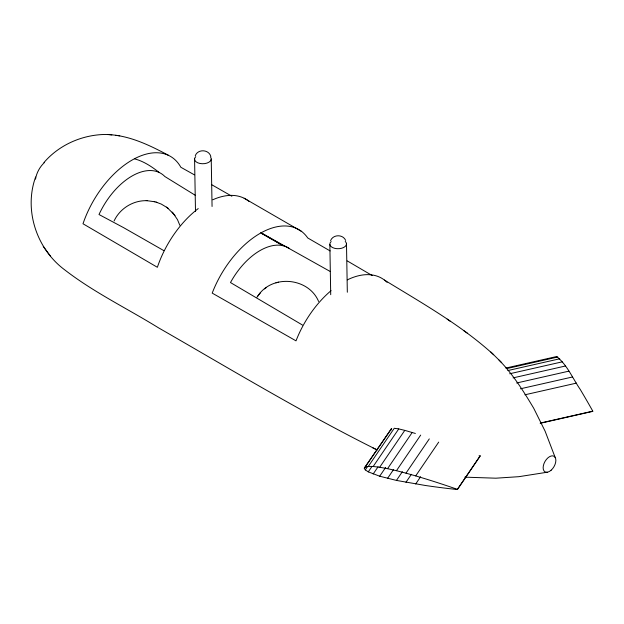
<?xml version="1.0" encoding="UTF-8"?>
<svg xmlns="http://www.w3.org/2000/svg" width="624" height="624" viewBox="0 0 624 624"><rect width="100%" height="100%" fill="white"/><g stroke="black" fill="none" stroke-linecap="round" stroke-linejoin="round"><path stroke-width="0.94" d="M35.623 176.998C23.681 210.038 36.574 248.836 64.498 269.693C93.709 292.336 127.288 308.513 158.613 327.896C230.989 369.424 302.5 412.729 377.231 449.959M556.226 357.404L556.624 356.546C567.185 364.814 572.637 378.378 580.164 389.314A750.68 224.125 77.2 0 1 589.306 404.984L592.8 411.161L540.267 423.072M195.257 155.766C197.792 148.754 209.001 149.308 210.842 156.538M114.091 220.974C119.707 208.751 132.756 200.491 146.203 200.678M330.572 240.622C333.052 234.25 343.06 234.125 345.68 240.443M256.955 297.227L259.74 293.522M480.23 455.972L457.384 489.551L448.492 488.553A750.68 570.484 34.2 0 1 425.209 485.456L396.443 480.418L379.681 476.213L368.3 471.861L365.297 469.903L364.283 468.218L391.7 428.446M364.283 468.218L391.529 428.462M365.297 469.903L367.481 466.69M365.305 467.002L368.308 466.409L394.274 428.259L395.109 428.392M368.3 471.861L372.091 466.3M368.308 466.409L373.175 466.487L398.744 428.914L404.516 430.295M373.168 474.006L378.066 466.814M373.175 466.487L379.688 467.251L404.797 430.357L415.373 433.462M379.681 476.213L385.679 467.392M379.688 467.251L387.566 468.679L412.207 432.463M387.551 478.374L393.572 469.521M387.566 468.679L396.458 470.691L420.677 435.092M396.443 480.418L402.363 471.713M396.458 470.691L405.974 473.156L429.296 438.89M405.959 482.29L411.38 474.318M405.974 473.156L415.701 475.909L438.711 442.104M415.693 483.974L420.623 476.728M480.23 455.762L457.384 489.341L448.492 486.283A750.68 570.484 34.2 0 0 425.225 478.772L415.701 475.909M257.681 296.135L258.297 295.324M258.476 295.082C273.047 274.178 308.771 277.859 318.622 301.47M259.912 293.327L260.559 292.578M43.961 162.544C58.57 145.47 80.714 135.416 103.054 134.519C126.547 133.988 148.301 144.534 168.527 155.337M264.529 288.889L265.356 288.272M265.442 288.194L266.23 287.609M275.917 282.82L276.565 282.641M277.906 282.274L278.437 282.126M505.853 368.059L556.624 356.546M506.828 368.573L557.809 357.006M507.85 370.555L559.72 358.792M509.652 373.768L562.279 361.834M513.1 377.879L565.367 366.023M516.688 382.988L568.862 371.147M520.408 388.799L572.606 376.958M524.901 394.805L576.428 383.12M540.267 423.283L592.8 411.364L592.402 410.904M547.248 472.228L518.872 476.681L495.854 478.195L464.857 477.157M147.163 200.702L154.807 201.77M146.203 200.686L147.241 200.702M479.536 455.894L479.029 455.84M107.851 134.449L111.868 134.917M115.541 135.322L119.753 135.806M398.744 428.914L397.621 428.758M397.059 428.68L395.663 428.47M156.14 202.145L161.288 204.087L167.263 207.698M154.276 201.63L156.796 202.324M134.706 158.894C143.879 161.359 151.772 166.655 159.159 172.466M372.832 447.884L376.654 449.678M261.495 233.033L330.073 271.409M194.353 174.829L180.851 167.271A76.924 44.413 -60 0 0 131.921 160.157A76.924 44.413 -60 0 0 83 223.766L157.365 267.29A77.571 44.788 -60 0 1 198.229 208.58M244.124 198.229L301.688 231.52M261.362 233.314L283.265 245.77L260.676 232.658M211.949 184.844L231.863 196.232M330.135 250.934L307.733 237.955A77.704 44.866 -60 0 0 259.974 233.446A77.704 44.866 -60 0 0 212.207 293.108L296.01 340.852A77.025 44.468 -60 0 1 331.079 290.651M163.886 250.653L123.544 227.62L99.005 214.523A57.424 33.15 -60 0 1 164.845 176.514L195.211 195.25M347.217 260.887L372.271 275.582M302.523 325.073L230.482 282.555A56.698 32.737 -60 0 1 289.458 248.508M384.423 280.043C421.988 303.061 460.941 324.964 493.67 354.767M447.166 319.129L450.629 321.547M463.967 330.798L467.353 333.154M167.357 207.776L174.236 214.586M166.475 207.113L168.184 208.385M499.005 360.056C512.928 374.205 523.528 391.232 533.676 408.174L545.126 431.215L555.134 457.384M490.862 352.014L501.696 362.692M172.154 212.074L172.793 212.823M172.973 213.026L177.473 219.625L179.845 225.287M174.416 214.82L175.032 215.631M43.235 246.371L50.357 256.004M390.601 429.546L390.952 430.225M346.484 243.578L347.326 292.235M329.854 244.444L330.712 294.692M211.232 159.112L212.066 206.482M194.571 158.933L195.499 211.427M210.616 157.139A8.338 4.719 -1 0 1 202.277 163.738A8.338 4.719 -1 0 1 195.749 156.686M345.228 241.426A8.338 4.719 -1 0 1 343.582 247.533A8.338 4.719 -1 0 1 332.693 247.627A8.338 4.719 -1 0 1 331.157 241.543M347.295 279.887A77.025 44.468 -60 0 1 387.083 282.352M212.745 199.797A77.571 44.788 -60 0 1 249.327 201.638M35.537 179.096A17.995 10.39 -60 0 1 44.546 162.435M551.148 470.2A9.001 5.195 -60 0 0 554.003 456.261A9.001 5.195 -60 0 0 543.356 465.699A9.001 5.195 -60 0 0 551.148 470.2"/></g></svg>
